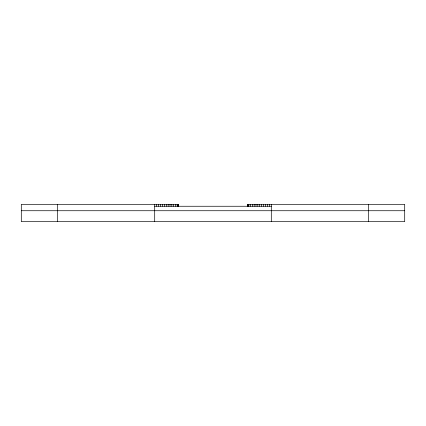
<?xml version="1.0" encoding="UTF-8"?>
<svg xmlns="http://www.w3.org/2000/svg" width="426" height="426" viewBox="0 0 426 426"><rect width="100%" height="100%" fill="white"/><g stroke="black" fill="none" stroke-linecap="round" stroke-linejoin="round"><path stroke-width="0.64" d="M154.697 206.259L271.303 206.259M21.3 210.732L404.7 210.732M368.623 204.342L368.623 221.658M271.303 204.342L271.303 221.658M269.344 204.342L269.344 206.259M267.39 204.342L267.39 206.259M265.446 204.342L265.446 206.259M263.518 204.342L263.518 206.259M261.607 204.342L261.607 206.259M259.716 204.342L259.716 206.259M257.842 204.342L257.842 206.259M255.989 204.342L255.989 206.259M254.162 204.342L254.162 206.259M252.362 204.342L252.362 206.259M250.595 204.342L250.595 206.259M248.853 204.342L248.853 206.259M248.507 204.342L248.507 206.259M248.209 204.342L248.209 206.259M247.948 204.342L247.948 206.259M247.735 204.342L247.735 206.259M247.565 204.342L247.575 206.259M247.453 204.342L247.442 206.259M247.373 206.259L247.373 204.342L404.7 204.342L404.7 221.658L21.3 221.658L21.3 204.342L178.648 204.342L178.627 206.259M178.547 204.342L178.558 206.259M178.435 204.342L178.425 206.259M178.265 204.342L178.265 206.259M178.052 204.342L178.052 206.259M177.791 204.342L177.791 206.259M177.493 204.342L177.493 206.259M177.147 204.342L177.147 206.259M175.405 204.342L175.405 206.259M173.638 204.342L173.638 206.259M171.838 204.342L171.838 206.259M170.011 204.342L170.011 206.259M168.158 204.342L168.158 206.259M166.284 204.342L166.284 206.259M164.393 204.342L164.393 206.259M162.482 204.342L162.482 206.259M160.554 204.342L160.554 206.259M158.61 204.342L158.61 206.259M156.656 204.342L156.656 206.259M154.697 204.342L154.697 221.658M57.377 204.342L57.377 221.658"/></g></svg>
